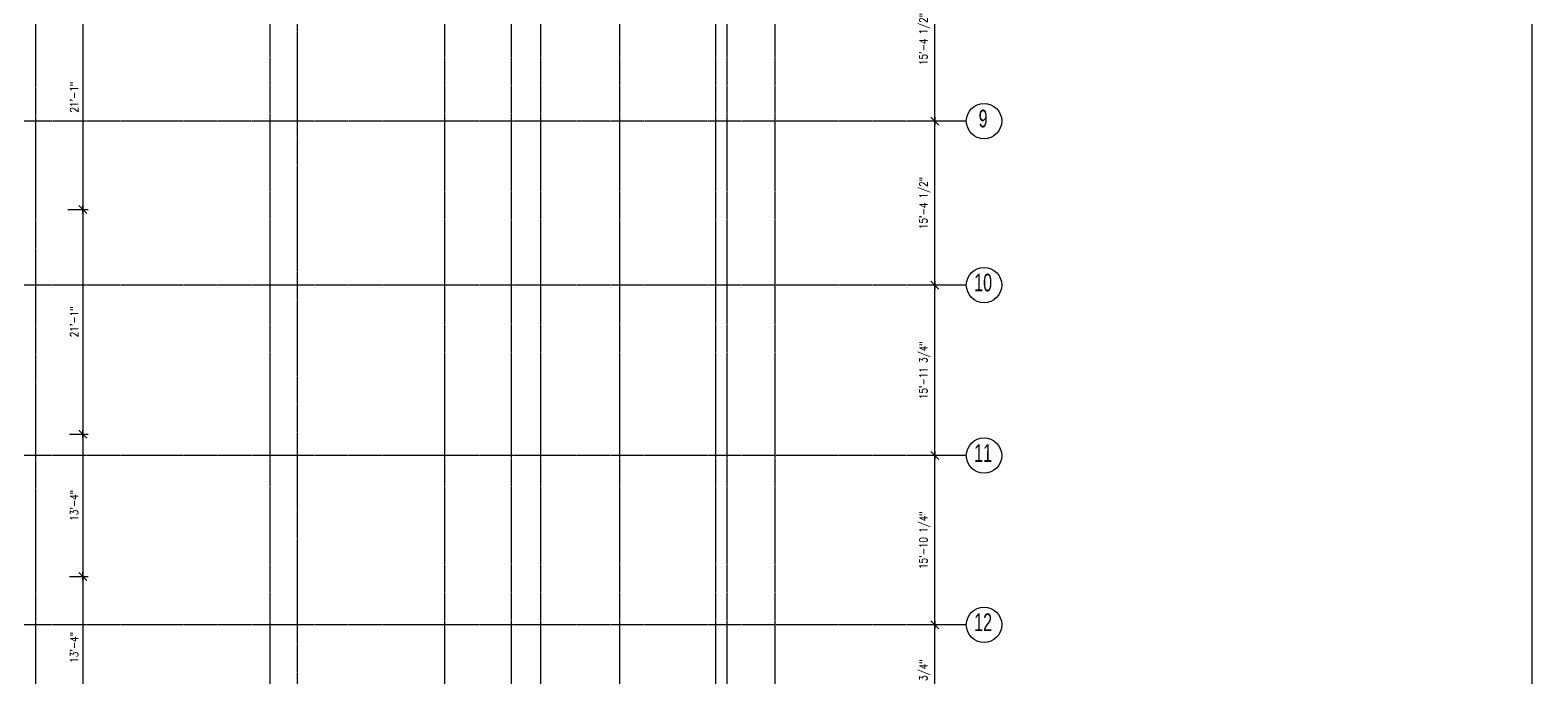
# Model space of a CAD drawing. Extents: x -95606 to 113309, y -42160 to -940.
# Drawn here: x 111524 to 113213, y -20246 to -19517 of the extents above; entities that cross this region are included whole.
import ezdxf
from ezdxf.enums import TextEntityAlignment as Align

# ---------------------------------------------------------------- set-up
doc = ezdxf.new("R2010")
doc.units = 0
doc.header["$LTSCALE"] = 0.02
doc.header["$MEASUREMENT"] = 0
doc.header["$PDMODE"] = 3
doc.header["$PDSIZE"] = -2
doc.linetypes.add('CENTER', pattern=[50.8, 31.75, -6.35, 6.35, -6.35])
doc.layers.get('0').update_dxf_attribs({"linetype": 'CONTINUOUS'})
doc.layers.get('DEFPOINTS').update_dxf_attribs({"linetype": 'CONTINUOUS'})
for name, color, linetype in [('A-2TEXT', 4, 'CONTINUOUS'), ('dimentions', 8, 'CONTINUOUS'), ('GRID', 8, 'CENTER'), ('S-TXT', 2, 'CONTINUOUS')]:
    doc.layers.add(name, color=color, linetype=linetype)
doc.styles.add('ROMANS', font='romans.shx', dxfattribs={"width": 0.8})
doc.styles.add('STYLE2', font='arial.ttf', dxfattribs={"width": 0.8})
doc.dimstyles.new('TK96', dxfattribs={"dimscale": 96, "dimtxt": 0.09375, "dimasz": 0.046875, "dimexe": 0.0625, "dimexo": 0.015625, "dimgap": 0.046875, "dimtad": 1, "dimzin": 11, "dimdsep": 46, "dimlunit": 4, "dimtxsty": 'ROMANS', "dimblk1": 'TK1', "dimblk2": 'TK1', "dimsah": 1, "dimcen": 0.09375, "dimclrd": 1, "dimclre": 1, "dimclrt": 2, "dimadec": 0, "dimazin": 0, "dimtfac": 1, "dimtofl": 0, "dimtmove": 0, "dimatfit": 3, "dimldrblk": 'TK1', "dimfxl": 1, "dimfrac": 2, "dimtolj": 1, "dimtzin": 9, "dimarcsym": 0})

# ---------------------------------------------------------------- blocks, each defined once
blk = doc.blocks.new('GRID')
at = {"color": 1, "linetype": 'Continuous'}
blk.add_circle((0, 0), 19.9, dxfattribs=at)
at = {"layer": 'A-2TEXT', "linetype": 'Continuous', "style": 'STYLE2', "width": 0.65}
blk.add_attdef('A', text='', height=19.9, rotation=359.9735, dxfattribs=at).set_placement((-1, -7.1), align=Align.CENTER)
blk = doc.blocks.new('TK1')
at = {"color": 4, "linetype": 'Continuous'}
blk.add_line((-1, -1), (1, 1), dxfattribs=at)
at = {"color": 1, "linetype": 'ByBlock'}
blk.add_line((-1, 0), (1, 0), dxfattribs=at)
blk = doc.blocks.new('*D581')
at = {"layer": 'DEFPOINTS', "color": 0, "lineweight": -2, "transparency": 16777216}
for p in [(112541.3, -20186), (112549.2, -20186), (112549.2, -20328.8)]:
    blk.add_point(p, dxfattribs=at)
at = {"layer": 'dimentions', "color": 1, "linetype": 'Continuous', "lineweight": -2, "transparency": 16777216}
for p, q in [((112547.7, -20186), (112535.3, -20186)), ((112541.3, -20324.3), (112541.3, -20190.5)), ((112547.7, -20328.8), (112535.3, -20328.8))]:
    blk.add_line(p, q, dxfattribs=at)
at = {"layer": 'dimentions', "color": 1, "lineweight": -2, "transparency": 16777216, "xscale": 4.5, "yscale": 4.5, "zscale": 4.5}
for p, rotation in [((112541.3, -20186), 90), ((112541.3, -20328.8), 270)]:
    blk.add_blockref('TK1', p, dxfattribs=dict(at, rotation=rotation))
at = {"layer": 'dimentions', "color": 2, "transparency": 16777216, "insert": (112529.9, -20257.4), "char_height": 9, "attachment_point": 5, "rotation": 90, "style": 'ROMANS'}
blk.add_mtext('\\A1;11\'-10 3/4"', dxfattribs=at)
blk = doc.blocks.new('*D582')
at = {"layer": 'DEFPOINTS', "color": 0, "lineweight": -2, "transparency": 16777216}
for p in [(112541.3, -19995.6), (112549.2, -19995.6), (112549.2, -20186)]:
    blk.add_point(p, dxfattribs=at)
at = {"layer": 'dimentions', "color": 1, "linetype": 'Continuous', "lineweight": -2, "transparency": 16777216}
for p, q in [((112547.7, -19995.6), (112535.3, -19995.6)), ((112541.3, -20181.5), (112541.3, -20000.1)), ((112547.7, -20186), (112535.3, -20186))]:
    blk.add_line(p, q, dxfattribs=at)
at = {"layer": 'dimentions', "color": 1, "lineweight": -2, "transparency": 16777216, "xscale": 4.5, "yscale": 4.5, "zscale": 4.5}
for p, rotation in [((112541.3, -19995.6), 90), ((112541.3, -20186), 270)]:
    blk.add_blockref('TK1', p, dxfattribs=dict(at, rotation=rotation))
at = {"layer": 'dimentions', "color": 2, "transparency": 16777216, "insert": (112529.9, -20090.8), "char_height": 9, "attachment_point": 5, "rotation": 90, "style": 'ROMANS'}
blk.add_mtext('\\A1;15\'-10 1/4"', dxfattribs=at)
blk = doc.blocks.new('*D583')
at = {"layer": 'DEFPOINTS', "color": 0, "lineweight": -2, "transparency": 16777216}
for p in [(112541.3, -19803.8), (112549.2, -19803.8), (112549.2, -19995.6)]:
    blk.add_point(p, dxfattribs=at)
at = {"layer": 'dimentions', "color": 1, "linetype": 'Continuous', "lineweight": -2, "transparency": 16777216}
for p, q in [((112547.7, -19803.8), (112535.3, -19803.8)), ((112541.3, -19991.1), (112541.3, -19808.3)), ((112547.7, -19995.6), (112535.3, -19995.6))]:
    blk.add_line(p, q, dxfattribs=at)
at = {"layer": 'dimentions', "color": 1, "lineweight": -2, "transparency": 16777216, "xscale": 4.5, "yscale": 4.5, "zscale": 4.5}
for p, rotation in [((112541.3, -19803.8), 90), ((112541.3, -19995.6), 270)]:
    blk.add_blockref('TK1', p, dxfattribs=dict(at, rotation=rotation))
at = {"layer": 'dimentions', "color": 2, "transparency": 16777216, "insert": (112529.9, -19899.7), "char_height": 9, "attachment_point": 5, "rotation": 90, "style": 'ROMANS'}
blk.add_mtext('\\A1;15\'-11 3/4"', dxfattribs=at)
blk = doc.blocks.new('*D584')
at = {"layer": 'DEFPOINTS', "color": 0, "lineweight": -2, "transparency": 16777216}
for p in [(112541.3, -19619.3), (112549.2, -19619.3), (112549.2, -19803.8)]:
    blk.add_point(p, dxfattribs=at)
at = {"layer": 'dimentions', "color": 1, "linetype": 'Continuous', "lineweight": -2, "transparency": 16777216}
for p, q in [((112547.7, -19619.3), (112535.3, -19619.3)), ((112541.3, -19799.3), (112541.3, -19623.8)), ((112547.7, -19803.8), (112535.3, -19803.8))]:
    blk.add_line(p, q, dxfattribs=at)
at = {"layer": 'dimentions', "color": 1, "lineweight": -2, "transparency": 16777216, "xscale": 4.5, "yscale": 4.5, "zscale": 4.5}
for p, rotation in [((112541.3, -19619.3), 90), ((112541.3, -19803.8), 270)]:
    blk.add_blockref('TK1', p, dxfattribs=dict(at, rotation=rotation))
at = {"layer": 'dimentions', "color": 2, "transparency": 16777216, "insert": (112529.9, -19711.5), "char_height": 9, "attachment_point": 5, "rotation": 90, "style": 'ROMANS'}
blk.add_mtext('\\A1;15\'-4 1/2"', dxfattribs=at)
blk = doc.blocks.new('*D585')
at = {"layer": 'DEFPOINTS', "color": 0, "lineweight": -2, "transparency": 16777216}
for p in [(112541.3, -19434.8), (112549.2, -19434.8), (112549.2, -19619.3)]:
    blk.add_point(p, dxfattribs=at)
at = {"layer": 'dimentions', "color": 1, "linetype": 'Continuous', "lineweight": -2, "transparency": 16777216}
for p, q in [((112547.7, -19434.8), (112535.3, -19434.8)), ((112541.3, -19614.8), (112541.3, -19439.3)), ((112547.7, -19619.3), (112535.3, -19619.3))]:
    blk.add_line(p, q, dxfattribs=at)
at = {"layer": 'dimentions', "color": 1, "lineweight": -2, "transparency": 16777216, "xscale": 4.5, "yscale": 4.5, "zscale": 4.5}
for p, rotation in [((112541.3, -19434.8), 90), ((112541.3, -19619.3), 270)]:
    blk.add_blockref('TK1', p, dxfattribs=dict(at, rotation=rotation))
at = {"layer": 'dimentions', "color": 2, "transparency": 16777216, "insert": (112529.9, -19527), "char_height": 9, "attachment_point": 5, "rotation": 90, "style": 'ROMANS'}
blk.add_mtext('\\A1;15\'-4 1/2"', dxfattribs=at)
blk = doc.blocks.new('*D624')
at = {"layer": 'DEFPOINTS', "color": 0, "lineweight": -2, "transparency": 16777216}
for p in [(111572.7, -19466), (111564.9, -19718.8), (111583.2, -19718.8)]:
    blk.add_point(p, dxfattribs=at)
at = {"layer": 'S-TXT', "color": 1, "lineweight": -2, "transparency": 16777216}
for p, q in [((111574.2, -19466), (111589.2, -19466)), ((111583.2, -19470.5), (111583.2, -19714.3)), ((111566.4, -19718.8), (111589.2, -19718.8))]:
    blk.add_line(p, q, dxfattribs=at)
at = {"layer": 'S-TXT', "color": 1, "lineweight": -2, "transparency": 16777216, "xscale": 4.5, "yscale": 4.5, "zscale": 4.5}
for p, rotation in [((111583.2, -19466), 90), ((111583.2, -19718.8), 270)]:
    blk.add_blockref('TK1', p, dxfattribs=dict(at, rotation=rotation))
at = {"layer": 'S-TXT', "color": 2, "transparency": 16777216, "insert": (111573.3, -19592.4), "char_height": 9, "attachment_point": 5, "rotation": 90, "style": 'ROMANS'}
blk.add_mtext('\\A1;21\'-1"', dxfattribs=at)
blk = doc.blocks.new('*D625')
at = {"layer": 'DEFPOINTS', "color": 0, "lineweight": -2, "transparency": 16777216}
for p in [(111572.6, -19718.8), (111570.3, -19971.7), (111583.2, -19971.7)]:
    blk.add_point(p, dxfattribs=at)
at = {"layer": 'S-TXT', "color": 1, "lineweight": -2, "transparency": 16777216}
for p, q in [((111574.1, -19718.8), (111589.2, -19718.8)), ((111583.2, -19723.3), (111583.2, -19967.2)), ((111571.8, -19971.7), (111589.2, -19971.7))]:
    blk.add_line(p, q, dxfattribs=at)
at = {"layer": 'S-TXT', "color": 1, "lineweight": -2, "transparency": 16777216, "xscale": 4.5, "yscale": 4.5, "zscale": 4.5}
for p, rotation in [((111583.2, -19718.8), 90), ((111583.2, -19971.7), 270)]:
    blk.add_blockref('TK1', p, dxfattribs=dict(at, rotation=rotation))
at = {"layer": 'S-TXT', "color": 2, "transparency": 16777216, "insert": (111573.3, -19845.2), "char_height": 9, "attachment_point": 5, "rotation": 90, "style": 'ROMANS'}
blk.add_mtext('\\A1;21\'-1"', dxfattribs=at)
blk = doc.blocks.new('*D626')
at = {"layer": 'DEFPOINTS', "color": 0, "lineweight": -2, "transparency": 16777216}
for p in [(111566.8, -20131.5), (111572.1, -20291.3), (111583.2, -20291.3)]:
    blk.add_point(p, dxfattribs=at)
at = {"layer": 'S-TXT', "color": 1, "lineweight": -2, "transparency": 16777216}
for p, q in [((111568.3, -20131.5), (111589.2, -20131.5)), ((111583.2, -20136), (111583.2, -20286.8)), ((111573.6, -20291.3), (111589.2, -20291.3))]:
    blk.add_line(p, q, dxfattribs=at)
at = {"layer": 'S-TXT', "color": 1, "lineweight": -2, "transparency": 16777216, "xscale": 4.5, "yscale": 4.5, "zscale": 4.5}
for p, rotation in [((111583.2, -20131.5), 90), ((111583.2, -20291.3), 270)]:
    blk.add_blockref('TK1', p, dxfattribs=dict(at, rotation=rotation))
at = {"layer": 'S-TXT', "color": 2, "transparency": 16777216, "insert": (111573.3, -20211.4), "char_height": 9, "attachment_point": 5, "rotation": 90, "style": 'ROMANS'}
blk.add_mtext('\\A1;13\'-4"', dxfattribs=at)
blk = doc.blocks.new('*D664')
at = {"layer": 'DEFPOINTS', "color": 0, "lineweight": -2, "transparency": 16777216}
for p in [(111566.8, -19971.7), (111572.1, -20131.5), (111583.2, -20131.5)]:
    blk.add_point(p, dxfattribs=at)
at = {"layer": 'S-TXT', "color": 1, "lineweight": -2, "transparency": 16777216}
for p, q in [((111568.3, -19971.7), (111589.2, -19971.7)), ((111583.2, -19976.2), (111583.2, -20127)), ((111573.6, -20131.5), (111589.2, -20131.5))]:
    blk.add_line(p, q, dxfattribs=at)
at = {"layer": 'S-TXT', "color": 1, "lineweight": -2, "transparency": 16777216, "xscale": 4.5, "yscale": 4.5, "zscale": 4.5}
for p, rotation in [((111583.2, -19971.7), 90), ((111583.2, -20131.5), 270)]:
    blk.add_blockref('TK1', p, dxfattribs=dict(at, rotation=rotation))
at = {"layer": 'S-TXT', "color": 2, "transparency": 16777216, "insert": (111573.3, -20051.6), "char_height": 9, "attachment_point": 5, "rotation": 90, "style": 'ROMANS'}
blk.add_mtext('\\A1;13\'-4"', dxfattribs=at)

msp = doc.modelspace()

# ---------------------------------------------------------------- linework, layer by layer
at = {"layer": 'GRID'}
for p, q in [((111793.826, -21625.336), (111793.826, -18303.479)), ((111990.396, -21625.336), (111990.396, -18303.479)), ((112065.128, -21625.336), (112065.128, -18303.479)), ((112098.378, -21625.336), (112098.378, -18303.479)), ((112186.878, -21625.336), (112186.878, -18303.479)), ((112186.878, -21625.336), (112186.878, -18303.479)), ((112294.878, -21625.336), (112294.878, -18303.479)), ((112294.878, -21625.336), (112294.878, -18303.479)), ((112307.917, -21625.336), (112307.917, -18303.479)), ((112307.917, -21625.336), (112307.917, -18303.479)), ((112361.737, -21625.336), (112361.737, -18303.479)), ((111530.219, -21617.052), (111530.219, -18313.554)), ((111824.378, -21613.731), (111824.378, -18310.003)), ((112576.66, -19619.3), (110436.757, -19619.3)), ((112576.66, -19803.8), (110436.757, -19803.8)), ((112576.66, -19995.647), (110410.699, -19995.647)), ((112576.66, -20185.98), (110436.757, -20185.98))]:
    msp.add_line(p, q, dxfattribs=at)
at = {"layer": 'S-TXT', "color": 1}
msp.add_lwpolyline([(109859.834, -17714.924), (113212.803, -17714.924), (113212.803, -22320.795), (109859.834, -22320.795)], close=True, dxfattribs=at)

# ---------------------------------------------------------------- block references
at = {"layer": 'GRID'}
for p, values in [((112596.589, -19619.3), {'A': '9'}), ((112596.589, -19619.3), {'A': '9'}), ((112596.589, -19803.8), {'A': '10'}), ((112596.589, -19803.8), {'A': '10'}), ((112596.589, -19995.647), {'A': '11'}), ((112596.589, -19995.647), {'A': '11'}), ((112596.589, -20185.98), {'A': '12'}), ((112596.589, -20185.98), {'A': '12'})]:
    msp.add_blockref('GRID', p, dxfattribs=at).add_auto_attribs(values)

# ---------------------------------------------------------------- dimensions: what is measured, and where the dimension line sits
at = {"layer": 'dimentions'}
for base, p1, p2, picture, middle in [((112541.303, -19434.8), (112549.237, -19619.3), (112549.237, -19434.8), '*D585', (112529.946, -19527.05)), ((112541.303, -19619.3), (112549.237, -19803.8), (112549.237, -19619.3), '*D584', (112529.946, -19711.55)), ((112541.303, -19803.8), (112549.237, -19995.647), (112549.237, -19803.8), '*D583', (112529.946, -19899.723)), ((112541.303, -19995.647), (112549.237, -20185.98), (112549.237, -19995.647), '*D582', (112529.946, -20090.814)), ((112541.303, -20185.98), (112549.237, -20328.8), (112549.237, -20185.98), '*D581', (112529.946, -20257.39))]:
    dim = msp.add_linear_dim(base=base, p1=p1, p2=p2, angle=90, dimstyle='TK96', override={"dimfxl": 2}, dxfattribs=at)
    dim.commit()
    dim.dimension.update_dxf_attribs({"geometry": picture, "text_midpoint": middle})
at = {"layer": 'S-TXT'}
for base, p1, p2, picture, middle in [((111583.201, -19718.821), (111572.672, -19465.978), (111564.891, -19718.821), '*D624', (111573.344, -19592.4)), ((111583.171, -19971.664), (111572.641, -19718.821), (111570.301, -19971.664), '*D625', (111573.314, -19845.243)), ((111583.171, -20131.483), (111566.782, -19971.664), (111572.061, -20131.483), '*D664', (111573.314, -20051.574)), ((111583.171, -20291.303), (111566.782, -20131.483), (111572.061, -20291.303), '*D626', (111573.314, -20211.393))]:
    dim = msp.add_linear_dim(base=base, p1=p1, p2=p2, angle=90, dimstyle='TK96', override={"dimdec": 0, "dimfxl": 1.25, "dimfxlon": 1}, dxfattribs=at)
    dim.commit()
    dim.dimension.update_dxf_attribs({"geometry": picture, "text_midpoint": middle})

doc.saveas('drawing.dxf')
